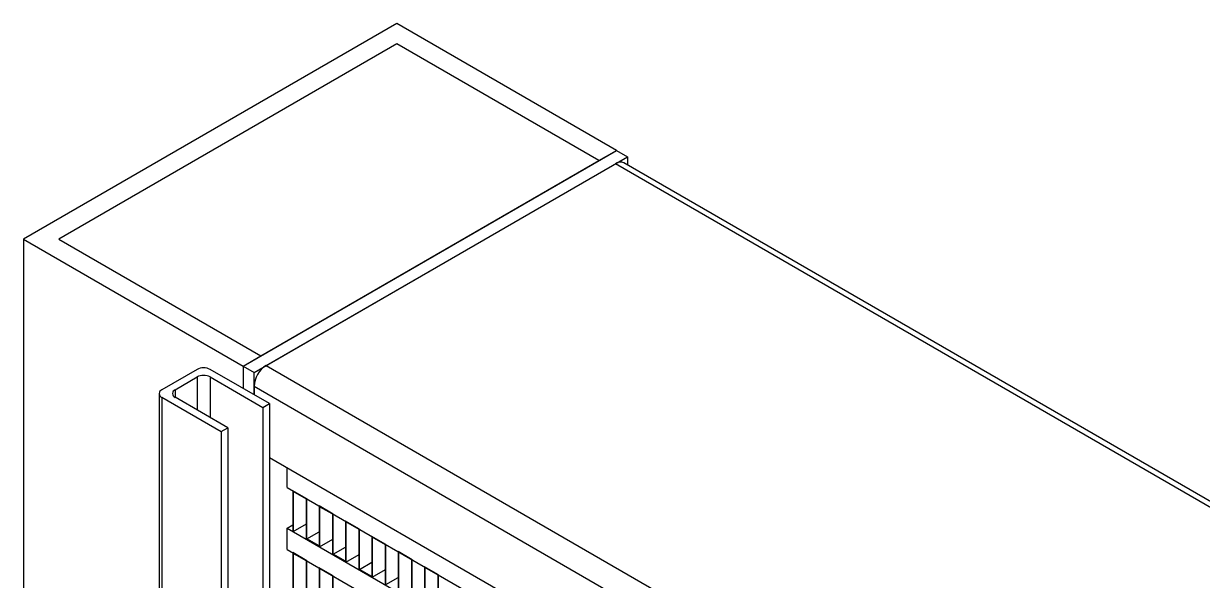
# Model space of a CAD drawing. Header units: millimetres. Extents: x -8604 to -3995, y 3123 to 6155.
# Drawn here: x -6973.3 to -6783.5, y 5114.4 to 5204 of the extents above; entities that cross this region are included whole.
import ezdxf

# ---------------------------------------------------------------- set-up
doc = ezdxf.new("R2010")
doc.units = ezdxf.units.MM

msp = doc.modelspace()

# ---------------------------------------------------------------- linework, layer by layer
at = {"color": 7, "linetype": 'Continuous', "lineweight": 25}
for p, q in [((-6913.18, 5203.98), (-6973.28, 5169.28)), ((-6877.82, 5183.57), (-6913.18, 5203.98)), ((-6913.18, 5200.71), (-6967.63, 5169.28)), ((-6880.65, 5181.94), (-6913.18, 5200.71)), ((-6937.93, 5148.87), (-6877.82, 5183.57)), ((-6936.16, 5147.85), (-6876.06, 5182.55)), ((-6880.65, 5181.94), (-6877.82, 5183.57)), ((-6877.82, 5183.57), (-6876.06, 5182.55)), ((-6876.06, 5182.55), (-6876.06, 5181.24)), ((-6935.1, 5150.5), (-6880.65, 5181.94)), ((-6934.22, 5148.97), (-6877.99, 5181.43)), ((-6581.01, 5009.99), (-6877.99, 5181.43)), ((-6580.2, 5010.45), (-6876.62, 5181.57)), ((-6973.28, 5169.28), (-6937.93, 5148.87)), ((-6973.28, 5169.28), (-6973.28, 5110.9)), ((-6967.63, 5169.28), (-6935.1, 5150.5)), ((-6937.93, 5148.87), (-6935.1, 5150.5)), ((-6945.35, 5148.34), (-6951.01, 5145.08)), ((-6933.68, 5142.83), (-6943.23, 5148.34)), ((-6937.93, 5148.87), (-6937.93, 5145.28)), ((-6937.93, 5148.87), (-6936.16, 5147.85)), ((-6934.22, 5148.97), (-6637.24, 4977.52)), ((-6948.89, 5145.08), (-6945.35, 5147.12)), ((-6943.23, 5147.12), (-6934.75, 5142.22)), ((-6936.16, 5144.26), (-6936.16, 5147.85)), ((-6951.45, 5144.46), (-6951.45, 4981.15)), ((-6936.16, 5145.62), (-6639.17, 4974.17)), ((-6936.16, 5145.62), (-6936.16, 5144.26)), ((-6951.01, 5143.85), (-6941.46, 5138.34)), ((-6951.01, 5143.85), (-6951.01, 4980.54)), ((-6940.4, 5138.95), (-6948.89, 5143.85)), ((-6934.75, 5142.22), (-6933.68, 5142.83)), ((-6933.68, 5142.83), (-6933.68, 4979.52)), ((-6934.75, 5142.22), (-6934.75, 4978.91)), ((-6941.46, 5138.34), (-6940.4, 5138.95)), ((-6940.4, 5138.95), (-6940.4, 4975.64)), ((-6941.46, 5138.34), (-6941.46, 4975.03)), ((-6933.68, 5134.17), (-6649.15, 4969.91)), ((-6930.86, 5129.36), (-6930.86, 5132.54)), ((-6930.86, 5129.36), (-6649.43, 4966.89)), ((-6927.67, 5127.52), (-6929.94, 5128.83)), ((-6929.94, 5128.83), (-6929.94, 5122.29)), ((-6927.74, 5127.48), (-6929.87, 5128.7)), ((-6929.87, 5128.7), (-6929.87, 5122.25)), ((-6927.74, 5121.03), (-6927.74, 5127.48)), ((-6927.67, 5121.07), (-6927.67, 5127.52)), ((-6925.69, 5126.38), (-6925.69, 5119.93)), ((-6923.43, 5125.07), (-6925.69, 5126.38)), ((-6923.5, 5125.03), (-6925.62, 5126.25)), ((-6925.62, 5126.25), (-6925.62, 5119.8)), ((-6930.86, 5122.82), (-6929.94, 5123.35)), ((-6929.87, 5122.25), (-6927.74, 5123.48)), ((-6923.5, 5118.58), (-6923.5, 5125.03)), ((-6923.43, 5118.62), (-6923.43, 5125.07)), ((-6921.45, 5123.93), (-6921.45, 5117.48)), ((-6919.19, 5122.62), (-6921.45, 5123.93)), ((-6919.26, 5122.58), (-6921.38, 5123.8)), ((-6921.38, 5123.8), (-6921.38, 5117.35)), ((-6930.86, 5122.82), (-6649.43, 4960.36)), ((-6930.86, 5119.39), (-6930.86, 5122.82)), ((-6929.87, 5122.25), (-6929.94, 5122.29)), ((-6927.67, 5121.07), (-6925.69, 5122.21)), ((-6919.26, 5116.13), (-6919.26, 5122.58)), ((-6919.19, 5116.17), (-6919.19, 5122.62)), ((-6917.21, 5121.48), (-6917.21, 5115.03)), ((-6914.95, 5120.17), (-6917.21, 5121.48)), ((-6925.62, 5119.8), (-6927.74, 5121.03)), ((-6925.69, 5119.93), (-6927.67, 5121.07)), ((-6925.62, 5119.8), (-6923.5, 5121.03)), ((-6923.43, 5118.62), (-6921.45, 5119.76)), ((-6915.02, 5120.13), (-6917.14, 5121.36)), ((-6917.14, 5121.36), (-6917.14, 5114.9)), ((-6915.02, 5113.68), (-6915.02, 5120.13)), ((-6914.95, 5113.72), (-6914.95, 5120.17)), ((-6930.86, 5119.39), (-6649.43, 4956.93)), ((-6927.67, 5117.56), (-6929.94, 5118.86)), ((-6929.94, 5118.86), (-6929.94, 5112.33)), ((-6927.74, 5117.52), (-6929.87, 5118.74)), ((-6929.87, 5118.74), (-6929.87, 5112.29)), ((-6921.38, 5117.35), (-6923.5, 5118.58)), ((-6921.45, 5117.48), (-6923.43, 5118.62)), ((-6921.38, 5117.35), (-6919.26, 5118.58)), ((-6912.97, 5119.03), (-6912.97, 5112.58)), ((-6910.7, 5117.72), (-6912.97, 5119.03)), ((-6910.77, 5117.68), (-6912.9, 5118.91)), ((-6912.9, 5118.91), (-6912.9, 5112.46)), ((-6910.77, 5111.23), (-6910.77, 5117.68)), ((-6910.7, 5111.27), (-6910.7, 5117.72)), ((-6927.74, 5111.07), (-6927.74, 5117.52)), ((-6927.67, 5111.11), (-6927.67, 5117.56)), ((-6925.69, 5116.41), (-6925.69, 5109.96)), ((-6923.43, 5115.11), (-6925.69, 5116.41)), ((-6923.5, 5115.07), (-6925.62, 5116.29)), ((-6925.62, 5116.29), (-6925.62, 5109.84)), ((-6917.14, 5114.9), (-6919.26, 5116.13)), ((-6919.19, 5116.17), (-6917.21, 5117.31)), ((-6917.21, 5115.03), (-6919.19, 5116.17)), ((-6917.14, 5114.9), (-6915.02, 5116.13)), ((-6908.72, 5116.58), (-6908.72, 5110.13)), ((-6906.46, 5115.27), (-6908.72, 5116.58)), ((-6906.53, 5115.23), (-6908.65, 5116.46)), ((-6908.65, 5116.46), (-6908.65, 5110.01)), ((-6923.5, 5108.62), (-6923.5, 5115.07)), ((-6923.43, 5108.66), (-6923.43, 5115.11)), ((-6914.95, 5113.72), (-6912.97, 5114.86)), ((-6906.53, 5108.78), (-6906.53, 5115.23)), ((-6906.46, 5108.82), (-6906.46, 5115.27))]:
    msp.add_line(p, q, dxfattribs=at)
at = {"color": 8, "linetype": 'Continuous', "lineweight": 25}
for p, q in [((-6945.35, 5147.12), (-6945.35, 5141.81)), ((-6943.23, 5147.12), (-6943.23, 5140.58)), ((-6948.89, 5145.08), (-6948.89, 5143.85))]:
    msp.add_line(p, q, dxfattribs=at)
at = {"color": 7, "linetype": 'Continuous', "lineweight": 25}
for centre, radius, start, end in [((-6877.19, 5180.31), 1.38, 65.6935, 125.6172), ((-6944.29, 5146.29), 2.31, 62.6102, 117.3897), ((-6931.96, 5145.43), 4.21, 122.6053, 177.3947), ((-6944.29, 5145.07), 2.31, 62.6094, 117.3908), ((-6950.78, 5144.46), 0.655, 110.7844, 249.2166), ((-6948.65, 5144.46), 0.655, 110.7824, 249.2171)]:
    msp.add_arc(centre, radius, start, end, dxfattribs=at)

doc.saveas('drawing.dxf')
